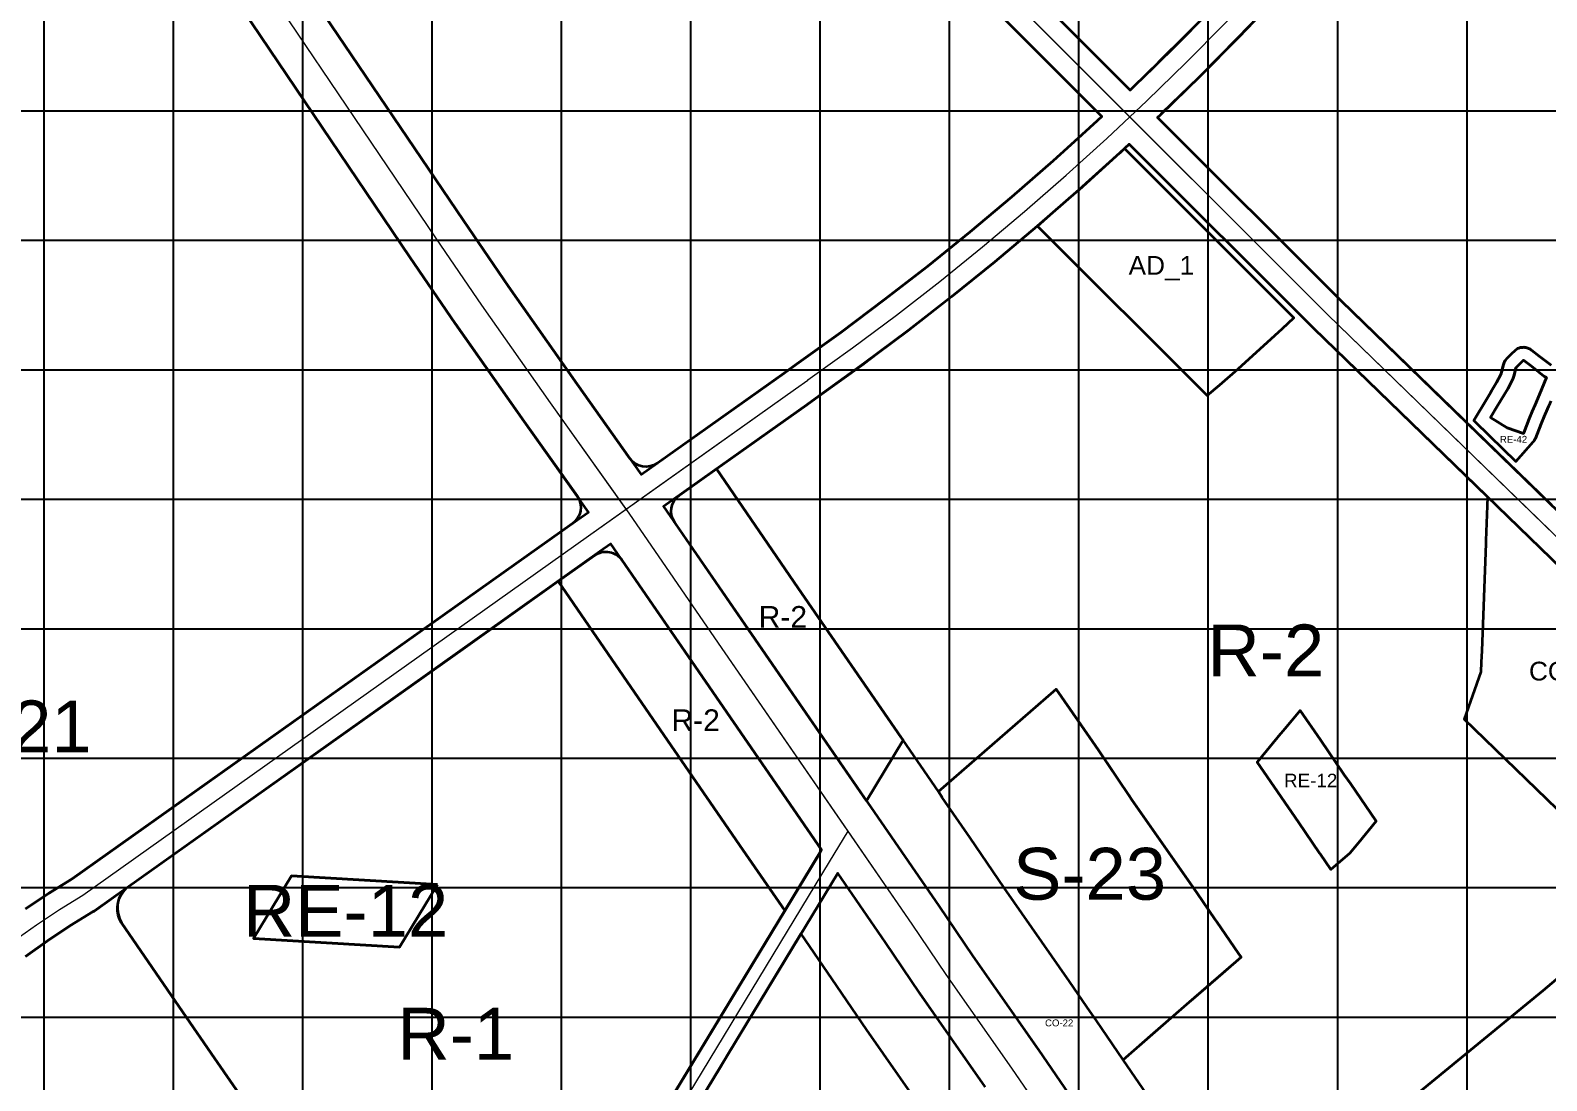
# Model space of a CAD drawing. Header units: millimetres. Extents: x 464536 to 476893, y 870501 to 881610.
# Drawn here: x 466289 to 467462, y 878551 to 879362 of the extents above; entities that cross this region are included whole.
import ezdxf
from ezdxf.enums import TextEntityAlignment as Align

# ---------------------------------------------------------------- set-up
doc = ezdxf.new("R2010")
doc.units = ezdxf.units.MM
for name, color, linetype, lineweight in [('Administration', 16, 'Continuous', 35), ('Center_1', 7, 'Continuous', 5), ('Land Use Code', 7, 'Continuous', 35), ('Mixed use', 30, 'Continuous', 35), ('Proposed Road Net work', 7, 'Continuous', 35), ('Recreational _ Environmental', 84, 'Continuous', 35), ('Residence', 50, 'Continuous', 35), ('Services', 170, 'Continuous', 35), ('Special Functions-', 9, 'Continuous', 35)]:
    doc.layers.add(name, color=color, linetype=linetype, lineweight=lineweight)
doc.layers.add('Commerce_ Business _ Trade', color=10, linetype='Continuous')
doc.layers.add('Grid1', color=7, linetype='Continuous')
doc.styles.add('Arial', font='arial.ttf')

msp = doc.modelspace()

# ---------------------------------------------------------------- linework, layer by layer
at = {"layer": 'Administration'}
msp.add_lwpolyline([(467266.2, 879140.1), (467257, 879131.5), (467251.5, 879126.5), (467222.7, 879100.5), (467208.6, 879088.2), (467199.1, 879080), (467067.9, 879211), (467077.8, 879219.7), (467099.9, 879238.9), (467100, 879238.9), (467100.1, 879239), (467120.5, 879257.5), (467131.6, 879267.5), (467131.7, 879267.6), (467131.8, 879267.7), (467135.3, 879271)], close=True, dxfattribs=at)
at = {"layer": 'Center_1'}
for points in [[(467567.3, 878875.9), (467292.1, 879142.6), (466664.7, 879769.3)], [(467632.5, 877711.9), (467580.1, 877781.2), (467555, 877820.4), (467511.7, 877886.7), (467475.9, 877937.3), (467408.7, 878032.7), (467303.4, 878187), (467167, 878387.1), (467048, 878560.4), (466997.4, 878632.9), (466971, 878671.7), (466821.3, 878888.8), (466752.2, 878989.2), (466691.6, 879074.5), (466638.5, 879149.9), (466603.5, 879201.1), (466420.2, 879472.3), (466369.8, 879546.8), (466241.7, 879736)], [(466276.7, 878658.9), (466294.1, 878671.2), (466311.9, 878683), (466330.1, 878694.2), (466721, 878971.8), (466880.9, 879085.3), (466890.4, 879092), (466890.4, 879092.1), (466924.9, 879116.9), (466958.9, 879142.3), (466992.4, 879168.3), (467025.5, 879195), (467058, 879222.3), (467090, 879250.2), (467121.5, 879278.6), (467152.5, 879307.7), (467182.9, 879337.3), (467212.8, 879367.5)], [(466325.1, 877739.4), (466331.7, 877757.5), (466339, 877775.5), (466346.9, 877793.1), (466355.5, 877810.5), (466368.5, 877834.2), (466387, 877863.9), (466473.7, 878005.1), (466530, 878097.9), (466587.3, 878192.4), (466637.5, 878275.2), (466684.8, 878353.2), (466749.1, 878459.3), (466907.3, 878720), (466921.5, 878743.5)]]:
    msp.add_lwpolyline(points, dxfattribs=at)
for points in [[(467139.2, 879295.3, 0), (466664.7, 879769.3, 0)], [(467139.2, 879295.3, 0), (467152.5, 879307.7, 0), (467182.9, 879337.3, 0), (467212.8, 879367.5, 0), (467242.1, 879398.2, 0), (467270.8, 879429.4, 0), (467299, 879461.2, 0), (467326.5, 879493.5, 0), (467353.5, 879526.3, 0), (467379.8, 879559.6, 0), (467395.3, 879579.9, 0)], [(466750, 878992.3, 0), (466691.6, 879074.5, 0), (466638.5, 879149.9, 0), (466603.5, 879201.1, 0), (466420.2, 879472.3, 0), (466369.8, 879546.8, 0)], [(466750, 878992.3, 0), (466880.9, 879085.3, 0), (466890.4, 879092, 0), (466890.4, 879092.1, 0), (466924.9, 879116.9, 0), (466958.9, 879142.3, 0), (466992.4, 879168.3, 0), (467025.5, 879195, 0), (467058, 879222.3, 0), (467090, 879250.2, 0), (467121.5, 879278.6, 0), (467139.2, 879295.3, 0)], [(467476.9, 878963.4, 0), (467292.1, 879142.6, 0), (467139.2, 879295.3, 0)], [(466276.7, 878658.9, 0), (466294.1, 878671.2, 0), (466311.9, 878683, 0), (466330.1, 878694.2, 0), (466721, 878971.8, 0), (466750, 878992.3, 0)], [(466921.5, 878743.5, 0), (466821.3, 878888.8, 0), (466752.2, 878989.2, 0), (466750, 878992.3, 0)], [(466298.2, 877618.5, 0), (466299, 877625.8, 0), (466299.1, 877626.4, 0), (466301.7, 877645.6, 0), (466305.1, 877664.6, 0), (466309.1, 877683.6, 0), (466313.7, 877702.4, 0), (466319.1, 877721, 0), (466325.1, 877739.4, 0), (466331.7, 877757.5, 0), (466339, 877775.5, 0), (466346.9, 877793.1, 0), (466355.5, 877810.5, 0), (466368.5, 877834.2, 0), (466387, 877863.9, 0), (466473.7, 878005.1, 0), (466530, 878097.9, 0), (466587.3, 878192.4, 0), (466637.5, 878275.2, 0), (466684.8, 878353.2, 0), (466749.1, 878459.3, 0), (466907.3, 878720, 0), (466921.5, 878743.5, 0)], [(467112.7, 878466.2, 0), (467048, 878560.4, 0), (466997.4, 878632.9, 0), (466971, 878671.7, 0), (466921.5, 878743.5, 0)]]:
    msp.add_polyline3d(points, dxfattribs=at)
at = {"layer": 'Commerce_ Business _ Trade'}
for points in [[(467501.3, 878729.9), (467397.7, 878830.2), (467410.7, 878866.7), (467411, 878874.2), (467411.3, 878882.8), (467414.5, 878965.8), (467414.6, 878968.2), (467415.6, 878995), (467415.8, 879001.8), (467429.9, 878988.2), (467464.1, 878955)], [(467087.9, 878546.5), (467075.6, 878564.5), (467068.6, 878574.6), (467068.6, 878574.7), (467068.5, 878574.7), (467035.8, 878621.5), (467018, 878647.1), (466991.7, 878685.7), (466991.7, 878685.8), (466991.6, 878685.9), (466948.7, 878748.1), (466935.7, 878766.9), (466964.1, 878813.8), (466991.4, 878774.2), (466991.3, 878774.1), (466994.3, 878769.7), (467015.9, 878738.3), (467042.1, 878699.8), (467086.6, 878636.2), (467092.7, 878627.4), (467106.2, 878607.8), (467113.7, 878596.8), (467117.6, 878591.2), (467134.1, 878567), (467134.1, 878567), (467213.5, 878451.2)], [(466976.7, 878531.6), (466935.6, 878590.4), (466909.1, 878629.3), (466885.1, 878664.2), (466913.5, 878711), (466950.4, 878657.6), (466950.4, 878657.6), (466976.7, 878618.9), (466976.8, 878618.7), (466976.9, 878618.6), (467027.5, 878546.2)]]:
    msp.add_lwpolyline(points, dxfattribs=at)
at = {"layer": 'Grid1'}
for p, q in [((466300, 870600), (466300, 881600)), ((466400, 870600), (466400, 881600)), ((466500, 870600), (466500, 881600)), ((466600, 870600), (466600, 881600)), ((466700, 870600), (466700, 881600)), ((466800, 870600), (466800, 881600)), ((466900, 870600), (466900, 881600)), ((467000, 870600), (467000, 881600)), ((467100, 870600), (467100, 881600)), ((467200, 870600), (467200, 881600)), ((467300, 870600), (467300, 881600)), ((467400, 870600), (467400, 881600)), ((464700, 879300), (472600, 879300)), ((464700, 879200), (472600, 879200)), ((464700, 879100), (472600, 879100)), ((464700, 879000), (472600, 879000)), ((464700, 878900), (472600, 878900)), ((464700, 878800), (472600, 878800)), ((464700, 878700), (472600, 878700)), ((464700, 878600), (472600, 878600)), ((464700, 878600), (472600, 878600))]:
    msp.add_line(p, q, dxfattribs=at)
at = {"layer": 'Mixed use'}
for points in [[(466964.1, 878813.8), (466935.7, 878766.9), (466841.9, 878902.9), (466841.9, 878903), (466787.5, 878982.1, -0.409829), (466791.2, 879003.2), (466819.7, 879023.4), (466883, 878931.3), (466962.6, 878816)], [(466901.1, 878729.1), (466872.7, 878682.2), (466840.2, 878729.2), (466759.5, 878846.2), (466697.4, 878936.6), (466725.5, 878956.5), (466725.5, 878956.6, -0.417862), (466747, 878952.7), (466800.7, 878874.6)]]:
    msp.add_lwpolyline(points, format="xyb", close=True, dxfattribs=at)
for points in [[(467213.5, 878451.2, 0), (467134.1, 878567, 0), (467134.1, 878567, 0), (467157.7, 878587.5, 0), (467185.3, 878611.4, 0), (467188.3, 878614.1, 0), (467211.2, 878633.9, 0), (467225.3, 878646.2, 0), (467225.1, 878646.6, 0), (467223.4, 878649, 0), (467206.6, 878673.5, 0), (467205.1, 878675.7, 0), (467191.4, 878695.7, 0), (467141, 878767.8, 0), (467138.6, 878771.4, 0), (467122.5, 878795.1, 0), (467115, 878806.1, 0), (467099.3, 878828.8, 0), (467082.4, 878853.3, 0), (467078.2, 878849.6, 0), (466991.4, 878774.2, 0), (466964.1, 878813.8, 0), (466962.6, 878816, 0), (466883, 878931.3, 0), (466819.7, 879023.4, 0), (466889.6, 879073, 0), (466899.1, 879079.8, 0), (466933.7, 879104.7, 0), (466933.8, 879104.8, 0), (466933.9, 879104.8, 0), (466943.7, 879112.2, 0), (466967.9, 879130.3, 0), (466968, 879130.4, 0), (466968.1, 879130.4, 0), (467001.6, 879156.5, 0), (467001.7, 879156.6, 0), (467001.8, 879156.7, 0), (467034.9, 879183.3, 0), (467035, 879183.4, 0), (467035.1, 879183.5, 0), (467067.6, 879210.8, 0), (467067.8, 879211, 0), (467067.9, 879211, 0), (467199.1, 879080, 0), (467208.6, 879088.2, 0), (467222.7, 879100.5, 0), (467251.5, 879126.5, 0), (467257, 879131.5, 0), (467266.2, 879140.1, 0), (467135.3, 879271, 0), (467138.9, 879274.4, 0), (467281.5, 879131.9, 0), (467415.8, 879001.8, 0), (467415.6, 878995, 0), (467414.6, 878968.2, 0), (467414.5, 878965.8, 0), (467411.3, 878882.8, 0), (467411, 878874.2, 0), (467410.7, 878866.7, 0), (467397.7, 878830.2, 0), (467501.3, 878729.9, 0)], [(467480.4, 878638.9, 0), (467458.8, 878620.6, 0), (467319.7, 878506.5, 0)]]:
    msp.add_polyline3d(points, dxfattribs=at)
msp.add_polyline3d([(467264.6, 878829.1, 0), (467264.4, 878828.9, 0), (467259.3, 878822.8, 0), (467255.9, 878818.7, 0), (467247.6, 878808.7, 0), (467239.3, 878798.6, 0), (467237.8, 878796.9, 0), (467242.9, 878789.5, 0), (467269.7, 878750.5, 0), (467286, 878726.7, 0), (467286.5, 878726, 0), (467294.8, 878713.9, 0), (467309.3, 878726.5, 0), (467316.1, 878734.6, 0), (467329.8, 878751.2, 0), (467309.8, 878780.4, 0), (467305.1, 878787.2, 0), (467286.6, 878814.2, 0), (467271, 878836.9, 0), (467264.6, 878829.1, 0)], close=True, dxfattribs=at)
msp.add_polyline3d([(467264.6, 878829.1, 0), (467264.4, 878828.9, 0), (467259.3, 878822.8, 0), (467255.9, 878818.7, 0), (467247.6, 878808.7, 0), (467239.3, 878798.6, 0), (467237.8, 878796.9, 0), (467242.9, 878789.5, 0), (467269.7, 878750.5, 0), (467286, 878726.7, 0), (467286.5, 878726, 0), (467294.8, 878713.9, 0), (467309.3, 878726.5, 0), (467316.1, 878734.6, 0), (467329.8, 878751.2, 0), (467309.8, 878780.4, 0), (467305.1, 878787.2, 0), (467286.6, 878814.2, 0), (467271, 878836.9, 0), (467264.6, 878829.1, 0)], close=True, dxfattribs=at)
at = {"layer": 'Proposed Road Net work'}
for points in [[(466683.8, 879771.5, 0), (467139.6, 879316.1, 0), (467142.1, 879318.5, 0), (467172.3, 879347.9, 0), (467202, 879377.9, 0)], [(466683.8, 879771.5, 0), (467139.6, 879316.1, 0), (467142.1, 879318.5, 0), (467172.3, 879347.9, 0), (467202, 879377.9, 0)], [(466440.9, 879486.3, 0), (466624.2, 879215.2, 0), (466659, 879164.2, 0), (466712, 879089, 0), (466761.7, 879019, 0), (466872.2, 879097.5, 0), (466881.7, 879104.3, 0), (466916, 879128.9, 0), (466949.8, 879154.2, 0), (466983.1, 879180.1, 0), (467015.9, 879206.6, 0), (467048.2, 879233.7, 0), (467080.1, 879261.4, 0), (467111.3, 879289.7, 0), (467117.7, 879295.6, 0), (466660, 879752.9, 0)], [(466440.9, 879486.3, 0), (466624.2, 879215.2, 0), (466659, 879164.2, 0), (466712, 879089, 0), (466761.7, 879019, 0), (466872.2, 879097.5, 0), (466881.7, 879104.3, 0), (466916, 879128.9, 0), (466949.8, 879154.2, 0), (466983.1, 879180.1, 0), (467015.9, 879206.6, 0), (467048.2, 879233.7, 0), (467080.1, 879261.4, 0), (467111.3, 879289.7, 0), (467117.7, 879295.6, 0), (466660, 879752.9, 0)], [(466285.6, 878683.6, 0), (466303.8, 878695.7, 0), (466321.8, 878706.7, 0), (466712.3, 878984, 0), (466720.9, 878990.1, 0), (466671.2, 879060.1, 0), (466617.9, 879135.7, 0), (466582.8, 879187.1, 0), (466399.5, 879458.3, 0), (466349.1, 879532.8, 0), (466221, 879722, 0)], [(466285.6, 878683.6, 0), (466303.8, 878695.7, 0), (466321.8, 878706.7, 0), (466712.3, 878984, 0), (466720.9, 878990.1, 0), (466671.2, 879060.1, 0), (466617.9, 879135.7, 0), (466582.8, 879187.1, 0), (466399.5, 879458.3, 0), (466349.1, 879532.8, 0), (466281.8, 879632.1, 0)], [(467253, 879387.9, 0), (467223.5, 879357, 0), (467193.5, 879326.6, 0), (467162.8, 879296.8, 0), (467160.8, 879294.9, 0), (467302.6, 879153.3, 0), (467577.2, 878887.1, 0)], [(467253, 879387.9, 0), (467223.5, 879357, 0), (467193.5, 879326.6, 0), (467162.8, 879296.8, 0), (467160.8, 879294.9, 0), (467302.6, 879153.3, 0), (467577.2, 878887.1, 0)], [(467556.9, 878865.1, 0), (467281.5, 879131.9, 0), (467138.9, 879274.4, 0), (467131.7, 879267.6, 0), (467100, 879238.9, 0), (467067.7, 879210.9, 0), (467035, 879183.4, 0), (467001.7, 879156.6, 0), (466968, 879130.4, 0), (466933.8, 879104.8, 0), (466899.1, 879079.8, 0), (466889.6, 879073, 0), (466778.9, 878994.5, 0), (466841.9, 878903, 0), (466991.7, 878685.8, 0), (467018, 878647.1, 0), (467068.6, 878574.7, 0), (467187.6, 878401.2, 0), (467324, 878201, 0), (467429.2, 878047, 0), (467447.1, 878021.5, 0), (467466.2, 878033.7, 0)], [(467556.9, 878865.1, 0), (467281.5, 879131.9, 0), (467138.9, 879274.4, 0), (467131.7, 879267.6, 0), (467100, 879238.9, 0), (467067.7, 879210.9, 0), (467035, 879183.4, 0), (467001.7, 879156.6, 0), (466968, 879130.4, 0), (466933.8, 879104.8, 0), (466899.1, 879079.8, 0), (466889.6, 879073, 0), (466778.9, 878994.5, 0), (466841.9, 878903, 0), (466991.7, 878685.8, 0), (467018, 878647.1, 0), (467068.6, 878574.7, 0), (467187.6, 878401.2, 0), (467324, 878201, 0), (467429.2, 878047, 0), (467447.1, 878021.5, 0), (467466.2, 878033.7, 0)], [(466315.6, 877742.7, 0), (466322.4, 877761.1, 0), (466329.8, 877779.4, 0), (466337.9, 877797.4, 0), (466346.6, 877815.1, 0), (466359.9, 877839.2, 0), (466378.5, 877869.1, 0), (466465.2, 878010.3, 0), (466521.4, 878103.1, 0), (466578.8, 878197.6, 0), (466629, 878280.4, 0), (466676.2, 878358.3, 0), (466740.6, 878464.4, 0), (466898.8, 878725.2, 0), (466901.1, 878729.1, 0), (466800.7, 878874.6, 0), (466738.2, 878965.5, 0), (466729.7, 878959.5, 0), (466338.8, 878681.9, 0), (466337.9, 878681.4, 0), (466319.9, 878670.4, 0), (466302.6, 878658.9, 0), (466285.6, 878646.8, 0)], [(466315.6, 877742.7, 0), (466322.4, 877761.1, 0), (466329.8, 877779.4, 0), (466337.9, 877797.4, 0), (466346.6, 877815.1, 0), (466359.9, 877839.2, 0), (466378.5, 877869.1, 0), (466465.2, 878010.3, 0), (466521.4, 878103.1, 0), (466578.8, 878197.6, 0), (466629, 878280.4, 0), (466676.2, 878358.3, 0), (466740.6, 878464.4, 0), (466898.8, 878725.2, 0), (466901.1, 878729.1, 0), (466800.7, 878874.6, 0), (466738.2, 878965.5, 0), (466729.7, 878959.5, 0), (466338.8, 878681.9, 0), (466337.9, 878681.4, 0), (466319.9, 878670.4, 0), (466302.6, 878658.9, 0), (466285.6, 878646.8, 0)], [(467027.5, 878546.2, 0), (466976.8, 878618.7, 0), (466950.4, 878657.6, 0), (466913.5, 878711, 0), (466757.7, 878454.1, 0)], [(467027.5, 878546.2, 0), (466976.8, 878618.7, 0), (466950.4, 878657.6, 0), (466913.5, 878711, 0), (466757.7, 878454.1, 0)]]:
    msp.add_polyline3d(points, dxfattribs=at)
at = {"layer": 'Recreational _ Environmental'}
for points in [[(466281.8, 879632.2, 0), (466349.1, 879532.8, 0), (466399.5, 879458.3, 0), (466582.8, 879187.1, 0), (466617.8, 879135.8, 0), (466617.9, 879135.7, 0), (466618, 879135.5, 0), (466671.2, 879060.1, 0), (466712.1, 879002.6, 0), (466713.3, 879000.5, 0), (466714.2, 878998.3, 0), (466714.7, 878995.9, 0), (466714.9, 878993.5, 0), (466714.7, 878991.1, 0), (466714.1, 878988.8, 0), (466713.1, 878986.6, 0), (466711.9, 878984.6, 0), (466710.3, 878982.8, 0), (466708.4, 878981.2, 0), (466321.8, 878706.7, 0), (466304, 878695.8, 0), (466303.6, 878695.5, 0), (466285.8, 878683.7, 0)], [(467464.8, 879075.7, 0), (467459.6, 879063.8, 0), (467457.4, 879058.3, 0), (467452.8, 879047, 0), (467452.5, 879046.3, 0), (467452.1, 879045.5, 0), (467451.6, 879044.8, 0), (467451.1, 879044.2, 0), (467437.8, 879029.2, 0), (467417.6, 879048.8, 0), (467405.7, 879060.3, 0), (467405.2, 879060.8, 0), (467415.7, 879078.4, 0), (467418, 879082.2, 0), (467418.9, 879083.7, 0), (467422.8, 879090.2, 0), (467426.2, 879096.4, 0), (467426.8, 879098.8, 0), (467427.9, 879103.3, 0), (467428.2, 879104, 0), (467428.4, 879104.8, 0), (467428.6, 879105.5, 0), (467428.9, 879106.2, 0), (467429.3, 879106.8, 0), (467429.7, 879107.5, 0), (467430.2, 879108, 0), (467430.7, 879108.6, 0), (467434.3, 879112.2, 0), (467434.9, 879112.8, 0), (467436.6, 879114.4, 0), (467437.1, 879115, 0), (467437.8, 879115.5, 0), (467438.4, 879115.9, 0), (467439.1, 879116.3, 0), (467439.9, 879116.6, 0), (467440.6, 879116.9, 0), (467441.4, 879117.1, 0), (467442.2, 879117.2, 0), (467443, 879117.3, 0), (467443.8, 879117.4, 0), (467444.6, 879117.3, 0), (467445.3, 879117.2, 0), (467446.1, 879117, 0), (467446.9, 879116.8, 0), (467447.6, 879116.5, 0), (467448.3, 879116.2, 0), (467449, 879115.8, 0), (467449.4, 879115.5, 0), (467449.8, 879115.2, 0), (467455.8, 879110.5, 0), (467464.9, 879103.5, 0)]]:
    msp.add_polyline3d(points, dxfattribs=at)
for points in [[(467431.1, 879055.2, 0), (467443.6, 879050.8, 0), (467443.8, 879051.3, 0), (467448.1, 879062, 0), (467450.4, 879067.7, 0), (467452.6, 879072.8, 0), (467456.1, 879080.8, 0), (467461.5, 879093.9, 0), (467459.4, 879095.1, 0), (467449.7, 879102.7, 0), (467443.6, 879107.4, 0), (467437.8, 879101.5, 0), (467436.3, 879095.8, 0), (467435.5, 879092.7, 0), (467431.5, 879085.3, 0), (467423.1, 879071.3, 0), (467418.2, 879063, 0)], [(467309.3, 878726.5, 0), (467294.8, 878713.9, 0), (467286.5, 878726, 0), (467286, 878726.7, 0), (467269.7, 878750.5, 0), (467242.9, 878789.5, 0), (467237.8, 878796.9, 0), (467239.3, 878798.6, 0), (467247.6, 878808.7, 0), (467255.9, 878818.7, 0), (467256.4, 878819.4, 0), (467259.3, 878822.8, 0), (467264.4, 878828.9, 0), (467264.5, 878829.1, 0), (467264.5, 878829.1, 0), (467264.6, 878829.1, 0), (467264.6, 878829.1, 0), (467271, 878836.9, 0), (467286.6, 878814.2, 0), (467305.1, 878787.2, 0), (467309.8, 878780.4, 0), (467329.8, 878751.2, 0), (467316.1, 878734.6, 0)], [(466604.2, 878702.3, 0), (466574.9, 878654, 0), (466462, 878660.7, 0), (466491.3, 878709, 0)]]:
    msp.add_polyline3d(points, close=True, dxfattribs=at)
at = {"layer": 'Residence'}
msp.add_lwpolyline([(466659.6, 879753.3), (467117.7, 879295.6), (467114, 879292.2), (467111.3, 879289.7), (467099.2, 879278.7), (467080.1, 879261.4), (467048.2, 879233.7), (467015.9, 879206.6), (466983.1, 879180.1), (466949.8, 879154.2), (466916, 879128.9), (466881.7, 879104.3), (466881.7, 879104.3), (466872.2, 879097.5), (466774.2, 879027.9), (466774.1, 879027.9, -0.413481), (466752.8, 879031.5), (466712.1, 879088.9), (466712, 879089), (466659, 879164.2), (466624.2, 879215.2), (466440.9, 879486.3)], format="xyb", dxfattribs=at)
msp.add_lwpolyline([(466737, 878420), (466822.6, 878561.1), (466828.6, 878571), (466885.1, 878664.2), (466909.1, 878629.3), (466935.6, 878590.4), (466986.4, 878517.7)], dxfattribs=at)
for points in [[(467197.2, 879373.1, 0), (467179.5, 879355.4, 0), (467164.8, 879340.9, 0), (467157.5, 879333.6, 0), (467157.5, 879333.5, 0), (467143.2, 879319.6, 0), (467142.1, 879318.5, 0), (467139.6, 879316.1, 0), (467008.6, 879446.9, 0)], [(467465.6, 878995.3, 0), (467302.6, 879153.3, 0), (467160.8, 879294.9, 0), (467162.8, 879296.8, 0), (467164.4, 879298.4, 0), (467178.7, 879312.3, 0), (467185, 879318.4, 0), (467193.5, 879326.6, 0), (467207.6, 879341, 0), (467207.8, 879341.1, 0), (467223.4, 879356.9, 0), (467223.5, 879357, 0), (467223.6, 879357.1, 0), (467252.9, 879387.8, 0)], [(467464.9, 879103.5, 0), (467455.8, 879110.5, 0), (467449.8, 879115.2, 0), (467449.4, 879115.5, 0), (467449, 879115.8, 0), (467448.3, 879116.2, 0), (467447.6, 879116.5, 0), (467446.9, 879116.8, 0), (467446.1, 879117, 0), (467445.3, 879117.2, 0), (467444.6, 879117.3, 0), (467443.8, 879117.4, 0), (467443, 879117.3, 0), (467442.2, 879117.2, 0), (467441.4, 879117.1, 0), (467440.6, 879116.9, 0), (467439.9, 879116.6, 0), (467439.1, 879116.3, 0), (467438.4, 879115.9, 0), (467437.8, 879115.5, 0), (467437.1, 879115, 0), (467436.6, 879114.4, 0), (467434.9, 879112.8, 0), (467434.3, 879112.2, 0), (467430.7, 879108.6, 0), (467430.3, 879108.1, 0), (467429.8, 879107.5, 0), (467429.4, 879106.9, 0), (467429, 879106.3, 0), (467428.7, 879105.6, 0), (467428.4, 879104.8, 0), (467428.2, 879104, 0), (467427.9, 879103.3, 0), (467426.8, 879098.8, 0), (467426.2, 879096.4, 0), (467422.8, 879090.2, 0), (467418.9, 879083.7, 0), (467418, 879082.2, 0), (467415.7, 879078.4, 0), (467405.2, 879060.8, 0), (467405.7, 879060.3, 0), (467417.6, 879048.8, 0), (467437.8, 879029.2, 0), (467451.1, 879044.2, 0), (467451.6, 879044.8, 0), (467452.1, 879045.5, 0), (467452.5, 879046.3, 0), (467452.8, 879047, 0), (467457.4, 879058.3, 0), (467459.6, 879063.8, 0), (467463, 879071.5, 0)], [(466535, 878418.8, 0), (466431.9, 878568.2, 0), (466407.4, 878603.7, 0), (466359.9, 878672.8, 0), (466358.4, 878675.7, 0), (466357.4, 878678.8, 0), (466356.8, 878682, 0), (466356.8, 878685.2, 0), (466357.2, 878688.4, 0), (466358.1, 878691.5, 0), (466359.5, 878694.5, 0), (466361.3, 878697.1, 0), (466363.5, 878699.5, 0), (466455.9, 878765.1, 0), (466623.7, 878884.2, 0), (466697.4, 878936.6, 0), (466759.5, 878846.2, 0), (466840.2, 878729.2, 0), (466872.7, 878682.2, 0), (466697.9, 878394.1, 0)], [(466285.6, 878646.8, 0), (466302.6, 878658.9, 0), (466319.9, 878670.4, 0), (466337.9, 878681.4, 0), (466338.8, 878681.9, 0), (466363.5, 878699.5, 0), (466361.1, 878696.8, 0), (466359.1, 878693.7, 0), (466357.7, 878690.4, 0), (466356.9, 878686.8, 0), (466356.7, 878683.2, 0), (466357.2, 878679.6, 0), (466358.3, 878676.1, 0), (466359.9, 878672.8, 0), (466407.4, 878603.7, 0), (466431.9, 878568.2, 0), (466535, 878418.8, 0)]]:
    msp.add_polyline3d(points, dxfattribs=at)
msp.add_polyline3d([(466604.2, 878702.3, 0), (466491.3, 878709, 0), (466462, 878660.7, 0), (466574.9, 878654, 0)], close=True, dxfattribs=at)
at = {"layer": 'Services'}
for points in [[(467443.8, 879051.3), (467443.6, 879050.8), (467431.1, 879055.2), (467418.2, 879063), (467423.1, 879071.3), (467431.5, 879085.3), (467435.5, 879092.7), (467436.3, 879095.8), (467437.8, 879101.5), (467443.6, 879107.4), (467449.7, 879102.7), (467459.4, 879095.1), (467461.5, 879093.9), (467456.1, 879080.8), (467452.6, 879072.8), (467450.4, 879067.7), (467448.1, 879062)], [(467099.3, 878828.8), (467115, 878806.1), (467141, 878767.8), (467191.4, 878695.7), (467205.1, 878675.7), (467206.6, 878673.5), (467223.4, 878649), (467225.3, 878646.2), (467185.3, 878611.4), (467134.1, 878567), (467117.6, 878591.2), (467113.7, 878596.8), (467106.2, 878607.8), (467092.7, 878627.4), (467042.1, 878699.8), (467015.9, 878738.3), (466994.3, 878769.7), (466991.3, 878774.1), (466991.4, 878774.2), (467082.4, 878853.3)]]:
    msp.add_lwpolyline(points, close=True, dxfattribs=at)
at = {"layer": 'Special Functions-'}
msp.add_lwpolyline([(467466.2, 878033.7), (467452.4, 878024.8), (467447.1, 878021.5), (467444.8, 878024.8), (467429.2, 878047), (467404.1, 878083.7), (467324, 878201), (467204.1, 878377.1), (467245.3, 878405.3), (467301.2, 878443.5), (467329.1, 878464.2), (467346.8, 878477.3), (467319.7, 878506.5), (467458.8, 878620.6), (467480.4, 878638.9)], dxfattribs=at)

# ---------------------------------------------------------------- texts
at = {"layer": 'Land Use Code', "color": 7, "true_color": 0xffffff, "style": 'Arial'}
for s, height, p in [('AD_1', 14.51, (467163.7, 879169)), ('RE-42', 5.33, (467435.9, 879042)), ('R-2', 16.66, (466871.1, 878895.8)), ('R-2', 40.08, (467244.5, 878851.1)), ('CO-11', 14.51, (467477.7, 878855.6)), ('RE-21', 40.08, (466257.5, 878792.4)), ('R-2', 16.66, (466803.7, 878816)), ('RE-12', 10.42, (467279.1, 878774.4)), ('S-23', 40.08, (467108.2, 878678.6)), ('RE-12', 40.08, (466533.1, 878650)), ('R-1', 40.08, (466618.3, 878555)), ('CO-22', 5.32, (467084.7, 878591.2))]:
    msp.add_text(s, height=height, dxfattribs=at).set_placement(p, align=Align.BOTTOM_CENTER)

doc.saveas('drawing.dxf')
